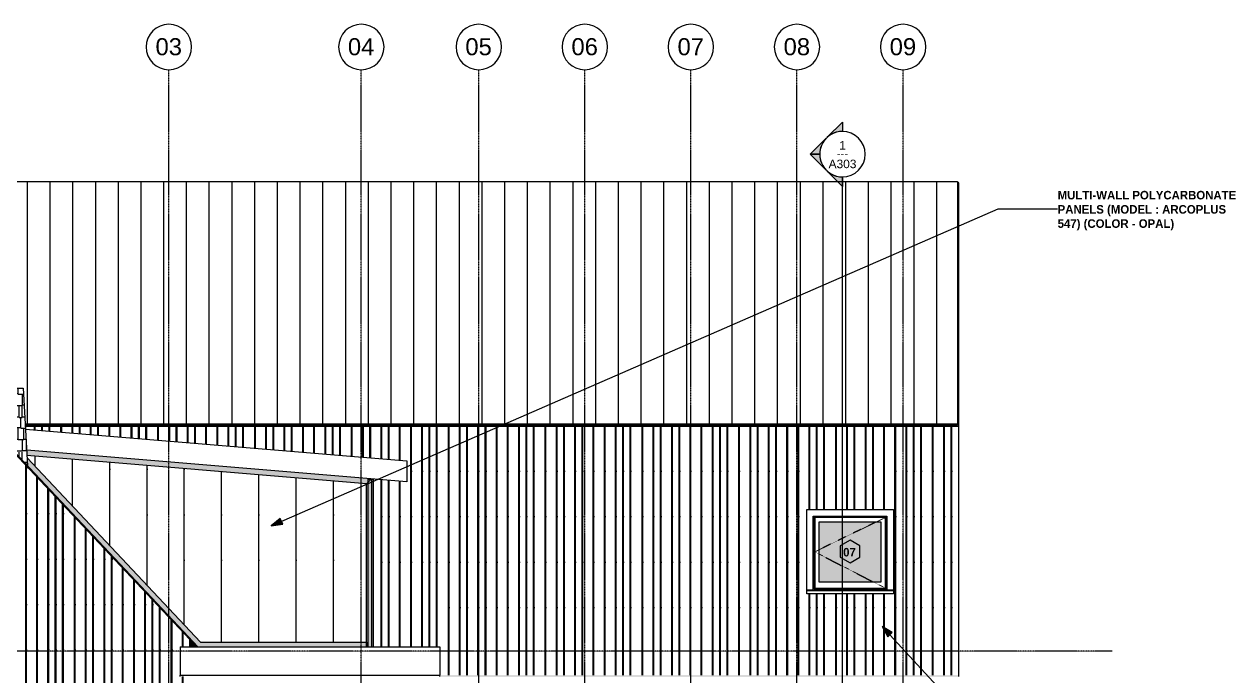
# Model space of a CAD drawing. Header units: inches. Extents: x -3219 to -1869, y -243 to 478.
# Drawn here: x -2510 to -1870, y 134 to 478 of the extents above; entities that cross this region are included whole.
import ezdxf

# ---------------------------------------------------------------- set-up
doc = ezdxf.new("R2010")
doc.units = ezdxf.units.IN
doc.header["$MEASUREMENT"] = 0
doc.linetypes.add('Dash 1_16_', pattern=[0.12499999999999999, 0.06249999999999999, -0.06249999999999999])
doc.linetypes.add('Grid Line 1_2_', pattern=[0.8749999999999999, 0.4999999999999999, -0.125, 0.125, -0.125])
for name, color, linetype, lineweight in [('A-CLNG', 13, 'Continuous', 18), ('A-FLOR-HRAL', 11, 'Continuous', 9), ('A-FLOR-LEVL-1', 51, 'Grid Line 1_2_', 9), ('A-GLAZ', 151, 'Continuous', 18), ('A-GLAZ-1', 151, 'Dash 1_16_', 9), ('A-GLAZ-2', 151, 'Continuous', 9), ('A-GLAZ-CWMG', 51, 'Continuous', 9), ('A-GLAZ-IDEN', 152, 'Continuous', 9), ('A-ROOF', 132, 'Continuous', 18), ('A-ROOF-PATT-1', 132, 'Continuous', 9), ('A-WALL', 113, 'Continuous', 18), ('A-WALL-PATT-1', 111, 'Continuous', 9), ('G-ANNO-SYMB', 111, 'Continuous', 9), ('G-ANNO-TEXT', 231, 'Continuous', 9), ('I-WALL', 2, 'Continuous', 18), ('S-GRID-1', 1, 'Grid Line 1_2_', 9), ('S-GRID-IDEN', 1, 'Continuous', 9)]:
    doc.layers.add(name, color=color, linetype=linetype, lineweight=lineweight)
doc.styles.add('Arial', font='arial.ttf', dxfattribs={"height": 8.999999999999993})
doc.styles.add('Arial_1', font='arial.ttf', dxfattribs={"height": 4.499999999999996})
doc.styles.add('Century Gothic', font='ufonts.com_century-gothic.ttf', dxfattribs={"height": 4.499999999999996})
doc.styles.add('Century Gothic_B', font='GOTHICB.TTF', dxfattribs={"height": 4.499999999999996})

# ---------------------------------------------------------------- blocks, each defined once
blk = doc.blocks.new('Railing - Railing-1114575-BUILDING ELEVATION - WEST')
at = {"layer": 'A-FLOR-HRAL'}
for points in [[(-2422.33668384768, 153.1562499999999), (-2422.166956573946, 153.1600612484376), (-2422.25153433485, 153.2499999999999), (-2422.33668384768, 153.2374398816048), (-2422.33668384768, 153.1600780578704)], [(-2422.33668384768, 153.0624999999999), (-2422.089218342739, 153.07739555253), (-2422.163372503081, 153.1562499999999), (-2422.33668384768, 153.1524219421295), (-2422.33668384768, 153.0630039733795)], [(-2419.342193886467, 150.1562499999999), (-2419.430355718236, 150.2499999999999), (-2422.33668384768, 150.2374398816048), (-2422.33668384768, 150.1562499999999), (-2419.724165144311, 150.1562499999999)], [(-2419.724165144311, 150.0625), (-2419.267878385129, 150.0772239848795), (-2419.342193886467, 150.1562499999999), (-2422.33668384768, 150.1524219421295), (-2422.33668384768, 150.0625)]]:
    blk.add_hatch(color=256, dxfattribs=at).paths.add_polyline_path(points, flags=0)
for p, q in [((-2422.25153433485, 153.2499999999999), (-2422.33668384768, 153.2499999999999)), ((-2422.33668384768, 153.0624999999999), (-2422.075210671312, 153.0624999999999)), ((-2419.430355718236, 150.2499999999999), (-2422.33668384768, 150.2499999999999)), ((-2422.33668384768, 150.0625), (-2419.254032054697, 150.0625))]:
    blk.add_line(p, q, dxfattribs=at)
blk = doc.blocks.new('Walls 1 - Walls 1-1121987-BUILDING ELEVATION - WEST')
at = {"layer": 'A-WALL-PATT-1'}
h = blk.add_hatch(dxfattribs=at)
h.set_pattern_fill('FP_8', color=256, style=0, pattern_type=2)
h.set_pattern_definition([(0, (-2538.337, 151), (12.75, 6), [3, -2.5, 3.5, -1.5, -6.5]), (0, (-2538.337, 151), (12.75, 6), [-10.5, 4.5, -2]), (0, (-2535.337, 151.25), (12.75, 6), [2.5, -9.5, 2, -3]), (0, (-2529.337, 150.625), (12.75, 6), [1.5, -15.5]), (90, (-2538.337, 151), (-4.25, 6), [5.75, -18.25]), (90, (-2535.337, 151), (-4.25, 6), [5.625, -18.375]), (90, (-2532.837, 151), (-4.25, 6), [5.25, -18.75]), (90, (-2529.337, 150.625), (-4.25, 6), [5.75, -18.25]), (90, (-2527.837, 150.625), (-4.25, 6), [5.75, -18.25]), (90, (-2523.337, 151), (-4.25, 6), [5.5, -18.5])])
h.paths.add_polyline_path([(-2507.939870554211, 245.107360717528), (-2510.211683847682, 286.0000000000002), (-2542.256589847803, 286.0000000000002), (-2542.256589847803, 250.4617309669247), (-2527.617933847782, 266.0153029669469), (-2512.512193514933, 249.9654538632954)], flags=0)
at = {"layer": 'A-WALL'}
for p, q in [((-2542.256589847802, 286.0000000000001), (-2510.211683847681, 286.0000000000001)), ((-2542.256589847802, 286.0000000000001), (-2542.256589847802, 250.4617309669246)), ((-2510.211683847681, 286.0000000000001), (-2507.939870554211, 245.1073607175277))]:
    blk.add_line(p, q, dxfattribs=at)
blk = doc.blocks.new('Rectangular Mullion - Profile_Polycarbonate_Lower-2020522-BUILDING ELEVATION - WEST')
at = {"layer": 'A-GLAZ-CWMG'}
blk.add_hatch(color=256, dxfattribs=at).paths.add_polyline_path([(-2392.481193273431, 149.6249999999999), (-2329.08668384768, 149.6249999999999), (-2329.08668384768, 152.1249999999999), (-2416.650625383913, 152.1249999999998), (-2417.730807010363, 149.6249999999999), (-2401.562183897057, 149.6249999999999)], flags=0)
for p, q in [((-2416.650625383913, 152.1249999999997), (-2329.08668384768, 152.1249999999997)), ((-2329.08668384768, 152.1249999999997), (-2329.08668384768, 149.6249999999997))]:
    blk.add_line(p, q, dxfattribs=at)
blk = doc.blocks.new('Rectangular Mullion - Profile_Polycarbonate_right-2020525-BUILDING ELEVATION - WEST')
at = {"layer": 'A-GLAZ-CWMG'}
h = blk.add_hatch(color=256, dxfattribs=at)
h.paths.add_polyline_path([(-2328.086683847748, 149.6249999999999), (-2328.086683847748, 236.5935045602405), (-2329.08668384768, 235.6733716787371), (-2329.08668384768, 149.6249999999999)], flags=0)
h.paths.add_polyline_path([(-2326.39918384768, 238.0984028018149), (-2326.33668384768, 238.0984028018149), (-2326.33668384768, 238.203737103044), (-2326.451161118669, 238.0984028018149)], flags=0)
for p, q in [((-2326.33668384768, 238.2037371030436), (-2329.08668384768, 235.6733716787371)), ((-2326.33668384768, 238.2037371030436), (-2326.33668384768, 149.6249999999998)), ((-2329.08668384768, 149.6249999999998), (-2329.08668384768, 235.6733716787371))]:
    blk.add_line(p, q, dxfattribs=at)
blk = doc.blocks.new('Rectangular Mullion - Profile_Polycarbonate_Upper and left-2000656-BUILDING ELEVATION - WEST')
at = {"layer": 'A-GLAZ-CWMG'}
blk.add_hatch(color=256, dxfattribs=at).paths.add_polyline_path([(-2327.415449477339, 149.6249999999999), (-2325.586683847749, 149.6333163197475), (-2325.586683847749, 238.098402801815), (-2326.451161118669, 238.098402801815), (-2328.086683847748, 236.5935045602406), (-2328.086683847748, 149.6249999999999), (-2327.573400518443, 149.6249999999999)], flags=0)
for p, q in [((-2328.086683847748, 238.0984028018148), (-2325.586683847748, 238.0984028018148)), ((-2328.086683847748, 149.6249999999998), (-2328.086683847748, 238.0984028018148)), ((-2325.586683847748, 238.0984028018148), (-2325.586683847748, 149.6249999999998))]:
    blk.add_line(p, q, dxfattribs=at)
blk = doc.blocks.new('Rectangular Mullion - Profile_Polycarbonate_Upper and left-2020523-BUILDING ELEVATION - WEST')
at = {"layer": 'A-GLAZ-CWMG'}
blk.add_hatch(color=256, dxfattribs=at).paths.add_polyline_path([(-2329.08668384768, 235.6733716787371), (-2326.33668384768, 238.2037371030439), (-2508.399218011572, 253.3756149500351), (-2508.245197615797, 250.6032478260805), (-2340.888568939362, 236.6568621030441)], flags=0)
for q in [(-2508.245197615797, 250.6032478260803), (-2326.33668384768, 238.2037371030436)]:
    blk.add_line((-2329.08668384768, 235.673371678737), q, dxfattribs=at)
blk = doc.blocks.new('Rectangular Mullion - Profile_Polycarbonate_Lower-2020524-BUILDING ELEVATION - WEST')
at = {"layer": 'A-GLAZ-CWMG'}
blk.add_hatch(color=256, dxfattribs=at).paths.add_polyline_path([(-2417.988291220582, 149.625), (-2417.730807010363, 149.625), (-2416.650625383913, 152.1249999999999), (-2508.176768695962, 249.3715272690516), (-2507.93987055421, 245.1073607175282), (-2418.074119290655, 149.6249999999999)], flags=0)
for p, q in [((-2508.176768695962, 249.3715272690512), (-2416.650625383913, 152.1249999999997)), ((-2418.074119290655, 149.6249999999998), (-2425.649183847681, 157.6735060918403))]:
    blk.add_line(p, q, dxfattribs=at)
blk = doc.blocks.new('Window-Casement-Andersen-A_Series - 3_-3 1_4_ x 3_-3 1_4_-2095458-BUILDING ELEVATION - WEST')
at = {"layer": 'A-GLAZ'}
blk.add_hatch(color=256, dxfattribs=at).paths.add_polyline_path([(-2089.479174360954, 183.6757812500004), (-2057.461683847684, 183.6757812500004), (-2057.461683847684, 215.5000000000016), (-2090.086683847684, 215.5000000000016), (-2090.086683847684, 183.6757812500004)], flags=0)
at = {"layer": 'A-GLAZ-1'}
for p, q in [((-2055.117933847684, 217.8296020862237), (-2092.416285933906, 199.7085510431121)), ((-2092.416285933906, 199.7085510431121), (-2055.117933847684, 180.5443979137783))]:
    blk.add_line(p, q, dxfattribs=at)
at = {"layer": 'A-GLAZ-2'}
for p, q in [((-2093.149183847684, 218.5625000000015), (-2054.399183847684, 218.5625000000015)), ((-2093.149183847684, 179.5625000000013), (-2093.149183847684, 218.5625000000015)), ((-2093.149183847684, 179.4301903449631), (-2093.149183847684, 218.5625000000013)), ((-2093.149183847684, 218.5625000000013), (-2054.399183847684, 218.5625000000013)), ((-2092.774183847684, 218.1875000000015), (-2054.774183847684, 218.1875000000015)), ((-2092.774183847684, 180.1875000000005), (-2092.774183847684, 218.1875000000015)), ((-2055.117933847684, 217.8296020862237), (-2092.416285933906, 217.8296020862237)), ((-2092.416285933906, 217.8296020862237), (-2092.416285933906, 180.5443979137783)), ((-2055.117933847684, 180.5443979137783), (-2055.117933847684, 217.8296020862237)), ((-2054.774183847684, 218.1875000000015), (-2054.774183847684, 180.1875000000005)), ((-2054.399183847684, 218.5625000000015), (-2054.399183847684, 179.5625000000013)), ((-2054.399183847684, 218.5625000000013), (-2054.399183847684, 179.4301903449631)), ((-2090.086683847684, 183.6757812500003), (-2090.086683847684, 215.5000000000014)), ((-2090.086683847684, 215.5000000000014), (-2057.461683847684, 215.5000000000014)), ((-2057.461683847684, 215.5000000000014), (-2057.461683847684, 183.6757812500003)), ((-2093.149183847684, 179.4301903449631), (-2096.649183847684, 179.4301903449631)), ((-2096.649183847684, 179.3750000000013), (-2096.649183847684, 179.4080613088842)), ((-2096.649183847684, 177.6250000000001), (-2096.649183847684, 179.3750000000013)), ((-2096.649183847684, 179.3750000000013), (-2050.899183847684, 179.3750000000013)), ((-2054.399183847684, 179.5625000000013), (-2093.149183847684, 179.5625000000013)), ((-2054.774183847684, 180.1875000000005), (-2092.774183847684, 180.1875000000005)), ((-2092.416285933906, 180.5443979137783), (-2055.117933847684, 180.5443979137783)), ((-2057.461683847684, 183.6757812500003), (-2090.086683847684, 183.6757812500003)), ((-2050.899183847684, 179.4301903449631), (-2054.399183847684, 179.4301903449631)), ((-2050.899183847684, 179.4080613088842), (-2050.899183847684, 179.3750000000013)), ((-2050.899183847684, 179.3750000000013), (-2050.899183847684, 177.6250000000001)), ((-2050.899183847684, 177.6250000000001), (-2096.649183847684, 177.6250000000001))]:
    blk.add_line(p, q, dxfattribs=at)
blk = doc.blocks.new('Rectangular Mullion - Stud - Vertical-1967733-BUILDING ELEVATION - WEST')
at = {"layer": 'A-GLAZ-CWMG'}
blk.add_line((-2422.336683847679, 153.3405467441818), (-2418.842610173107, 149.6249999999998), dxfattribs=at)
blk = doc.blocks.new('Grid - Grid Head - Circle-50561-BUILDING ELEVATION - WEST')
at = {"layer": 'S-GRID-IDEN'}
for start, end in [(0, 180), (180, 359.9999999999991)]:
    blk.add_arc((-2527.617933847781, 466.144851089382), 12, start, end, dxfattribs=at)
blk = doc.blocks.new('Section - Section Head - Filled-22785-BUILDING ELEVATION - WEST')
at = {"layer": 'G-ANNO-SYMB'}
h = blk.add_hatch(color=256, dxfattribs=at)
edge = h.paths.add_edge_path(flags=0)
edge.add_line((-2792.746510440414, -216.7579785171439), (-2800.798738118733, -208.7057508388254))
edge.add_line((-2800.798738118733, -208.7057508388254), (-2800.798738118733, -213.6606957918207))
edge.add_arc((-2800.798738118733, -225.6763135873026), 12.01561779548195, 47.92160497537708, 90.0000000000004, ccw=False)
h = blk.add_hatch(color=256, dxfattribs=at)
edge = h.paths.add_edge_path(flags=0)
edge.add_arc((-2800.798738118733, -225.6763135873026), 11.99999999999997, -2.2737367544323206e-13, 45.000000000000114, ccw=False)
edge.add_line((-2788.798738118733, -225.6763135873026), (-2783.828175370255, -225.6763135873026))
edge.add_line((-2783.828175370255, -225.6763135873026), (-2792.313456744494, -217.191032213064))
h = blk.add_hatch(color=256, dxfattribs=at)
edge = h.paths.add_edge_path(flags=0)
edge.add_line((-2792.313456744494, -234.1615949615411), (-2783.828175370255, -225.6763135873026))
edge.add_line((-2783.828175370255, -225.6763135873026), (-2788.798738118733, -225.6763135873026))
edge.add_arc((-2800.798738118733, -225.6763135873025), 12.0000000000001, 314.99999999999983, 359.9999999999996, ccw=False)
h = blk.add_hatch(color=256, dxfattribs=at)
edge = h.paths.add_edge_path(flags=0)
edge.add_arc((-2800.798738118733, -225.6763135873027), 12.01561779548175, 269.9999999999998, 312.07839502462355, ccw=False)
edge.add_line((-2800.798738118733, -237.6919313827844), (-2800.798738118733, -242.6468763357797))
edge.add_line((-2800.798738118733, -242.6468763357797), (-2792.746510440414, -234.5946486574612))
for p, q in [((-2800.798738118733, -213.6606957918207), (-2800.798738118733, -208.7057508388254)), ((-2800.798738118733, -208.7057508388254), (-2792.746510440414, -216.7579785171439)), ((-2792.313456744494, -217.191032213064), (-2783.828175370255, -225.6763135873026)), ((-2783.828175370255, -225.6763135873026), (-2792.313456744494, -234.1615949615411)), ((-2788.798738118733, -225.6763135873026), (-2783.828175370255, -225.6763135873026)), ((-2783.828175370255, -225.6763135873026), (-2788.798738118733, -225.6763135873026)), ((-2792.746510440414, -234.5946486574612), (-2800.798738118733, -242.6468763357797)), ((-2800.798738118733, -242.6468763357797), (-2800.798738118733, -237.6919313827844))]:
    blk.add_line(p, q, dxfattribs=at)
for centre, radius, start, end in [((-2800.798738118733, -225.6919313827844), 12.00000000000004, 90.0000000000002, 269.9999999999998), ((-2800.798738118733, -225.6763135873026), 12.01561779548195, 47.92160497537668, 90), ((-2800.798738118733, -225.6919313827844), 12, 269.9999999999996, 90), ((-2800.798738118733, -225.6763135873026), 11.99999999999997, 359.9999999999995, 44.99999999999971), ((-2800.798738118733, -225.6763135873025), 12.0000000000001, 314.9999999999995, 359.9999999999992), ((-2800.798738118733, -225.6763135873027), 12.01561779548175, 269.9999999999994, 312.0783950246232)]:
    blk.add_arc(centre, radius, start, end, dxfattribs=at)
blk = doc.blocks.new('Window Tag - ONE-1713238-BUILDING ELEVATION - WEST')
at = {"layer": 'A-GLAZ-IDEN'}
for p, q in [((-2073.774183847682, 205.8437500000003), (-2078.916050265222, 202.8159962441991)), ((-2068.638442965538, 202.8183930783894), (-2073.774183847682, 205.8437500000003)), ((-2078.916050265222, 202.8159962441991), (-2078.916050265222, 196.8727153456596)), ((-2068.638442965538, 196.8488320502684), (-2068.638442965538, 202.8183930783894)), ((-2078.916050265222, 196.8727153456596), (-2073.774183847682, 193.8437500000003)), ((-2073.774183847682, 193.8437500000003), (-2068.638442965538, 196.8488320502684))]:
    blk.add_line(p, q, dxfattribs=at)

msp = doc.modelspace()

# ---------------------------------------------------------------- hatches: boundary and pattern name
at = {"layer": 'A-CLNG'}
msp.add_hatch(color=256, dxfattribs=at).paths.add_polyline_path([(-2044.961683847673, 133.8749999999999), (-2016.336683847681, 133.8749999999999), (-2016.336683847681, 134.6249999999999), (-2290.33668384768, 134.6249999999999), (-2290.33668384768, 133.8749999999999), (-2048.336683847685, 133.8749999999999)], flags=0)
at = {"layer": 'A-ROOF-PATT-1'}
h = msp.add_hatch(dxfattribs=at)
h.set_pattern_fill('FP_20', color=256, style=0, pattern_type=2)
h.set_pattern_definition([(90, (0, -4103.64), (-12, 7.347880794884119e-16), [])])
h.paths.add_polyline_path([(-2274.428315166288, 267.3514354326579), (-2017.08668384768, 267.3514354326579), (-2017.08668384768, 395.070185432658), (-2716.58668384768, 395.070185432658), (-2716.58668384768, 267.3514354326579), (-2542.256589847803, 267.3514354326579), (-2542.256589847803, 286.0000000000002), (-2510.211683847682, 286.0000000000002), (-2509.175652482829, 267.3514354326579), (-2495.211683847682, 267.3514354326579)], flags=0)
at = {"layer": 'A-WALL-PATT-1'}
h = msp.add_hatch(dxfattribs=at)
h.set_pattern_fill('FP_9', color=256, style=0, pattern_type=2)
h.set_pattern_definition([(90, (-2421.962, 3.875), (-51.125, 3.130503380320422e-15), [24, 0, 0, 0]), (90, (-2416.462, 3.875), (-51.125, 3.130503380320422e-15), [24, 0, 0, 0]), (90, (-2416.087, 3.875), (-51.125, 3.130503380320422e-15), [24, 0, 0, 0]), (90, (-2412.587, 3.875), (-51.125, 3.130503380320422e-15), [24, 0, 0, 0]), (90, (-2412.212, 3.875), (-51.125, 3.130503380320422e-15), [24, 0, 0, 0]), (90, (-2406.712, 3.875), (-51.125, 3.130503380320422e-15), [24, 0, 0, 0]), (90, (-2406.337, 3.875), (-51.125, 3.130503380320422e-15), [24, 0, 0, 0]), (90, (-2394.962, 3.875), (-51.125, 3.130503380320422e-15), [24, 0, 0, 0]), (90, (-2394.587, 3.875), (-51.125, 3.130503380320422e-15), [24, 0, 0, 0]), (90, (-2391.087, 3.875), (-51.125, 3.130503380320422e-15), [24, 0, 0, 0]), (90, (-2390.712, 3.875), (-51.125, 3.130503380320422e-15), [24, 0, 0, 0]), (90, (-2387.212, 3.875), (-51.125, 3.130503380320422e-15), [24, 0, 0, 0]), (90, (-2386.837, 3.875), (-51.125, 3.130503380320422e-15), [24, 0, 0, 0]), (90, (-2380.962, 3.875), (-51.125, 3.130503380320422e-15), [24, 0, 0, 0]), (90, (-2380.587, 3.875), (-51.125, 3.130503380320422e-15), [24, 0, 0, 0]), (90, (-2375.087, 3.875), (-51.125, 3.130503380320422e-15), [24, 0, 0, 0]), (90, (-2374.712, 3.875), (-51.125, 3.130503380320422e-15), [24, 0, 0, 0]), (90, (-2371.212, 3.875), (-51.125, 3.130503380320422e-15), [24, 0, 0, 0]), (90, (-2400.837, 3.875), (-51.125, 3.130503380320422e-15), [24, 0, 0, 0]), (90, (-2400.462, 3.875), (-51.125, 3.130503380320422e-15), [24, 0, 0, 0])])
h.paths.add_polyline_path([(-2631.836683847734, 4.249999999999971), (-2422.33668384768, 4.249999999999971), (-2422.33668384768, 133.8749999999999), (-2427.33668384768, 133.8749999999999), (-2427.33668384768, 149.6249999999999), (-2422.33668384768, 149.6249999999999), (-2422.33668384768, 153.4244362462188), (-2527.617933847782, 265.2857643713265), (-2631.836683847734, 154.5533424963774), (-2631.836683847734, 10.24690707641258)], flags=0)
h.paths.add_polyline_path([(-2538.399183847682, 121.3750000000065), (-2584.149183847682, 121.3750000000066), (-2584.149183847682, 165.8125000000068), (-2538.399183847682, 165.8125000000067), (-2538.399183847682, 123.1250000000067)], flags=0)
h = msp.add_hatch(dxfattribs=at)
h.set_pattern_fill('FP_2', color=256, style=0, pattern_type=2)
h.set_pattern_definition([(90, (-2020.087, 122.25), (-51.125, 3.130503380320422e-15), [24, 0, 0, 0]), (90, (-2014.587, 122.25), (-51.125, 3.130503380320422e-15), [24, 0, 0, 0]), (90, (-2014.212, 122.25), (-51.125, 3.130503380320422e-15), [24, 0, 0, 0]), (90, (-2010.712, 122.25), (-51.125, 3.130503380320422e-15), [24, 0, 0, 0]), (90, (-2010.337, 122.25), (-51.125, 3.130503380320422e-15), [24, 0, 0, 0]), (90, (-2004.837, 122.25), (-51.125, 3.130503380320422e-15), [24, 0, 0, 0]), (90, (-2004.462, 122.25), (-51.125, 3.130503380320422e-15), [24, 0, 0, 0]), (90, (-1993.087, 122.25), (-51.125, 3.130503380320422e-15), [24, 0, 0, 0]), (90, (-1992.712, 122.25), (-51.125, 3.130503380320422e-15), [24, 0, 0, 0]), (90, (-1989.212, 122.25), (-51.125, 3.130503380320422e-15), [24, 0, 0, 0]), (90, (-1988.837, 122.25), (-51.125, 3.130503380320422e-15), [24, 0, 0, 0]), (90, (-1985.337, 122.25), (-51.125, 3.130503380320422e-15), [24, 0, 0, 0]), (90, (-1984.962, 122.25), (-51.125, 3.130503380320422e-15), [24, 0, 0, 0]), (90, (-1979.087, 122.25), (-51.125, 3.130503380320422e-15), [24, 0, 0, 0]), (90, (-1978.712, 122.25), (-51.125, 3.130503380320422e-15), [24, 0, 0, 0]), (90, (-1973.212, 122.25), (-51.125, 3.130503380320422e-15), [24, 0, 0, 0]), (90, (-1972.837, 122.25), (-51.125, 3.130503380320422e-15), [24, 0, 0, 0]), (90, (-1969.337, 122.25), (-51.125, 3.130503380320422e-15), [24, 0, 0, 0]), (90, (-1998.962, 122.25), (-51.125, 3.130503380320422e-15), [24, 0, 0, 0]), (90, (-1998.587, 122.25), (-51.125, 3.130503380320422e-15), [24, 0, 0, 0])])
h.paths.add_polyline_path([(-2290.33668384768, 134.6249999999999), (-2016.336683847681, 134.6249999999999), (-2016.336683847681, 265.8943286515071), (-2509.094702106099, 265.8943286515071), (-2509.015299594673, 264.4650834458531), (-2307.774183847682, 247.6949904669371), (-2307.774183847682, 236.6568621030441), (-2326.33668384768, 238.203737103044), (-2326.33668384768, 238.098402801815), (-2325.586683847749, 238.098402801815), (-2325.586683847749, 149.6249999999999), (-2290.33668384768, 149.6249999999999), (-2290.33668384768, 142.0922895100029)], flags=0)
h.paths.add_polyline_path([(-2050.899183847684, 177.6250000000014), (-2096.649183847684, 177.6250000000014), (-2096.649183847684, 222.0625000000016), (-2050.899183847684, 222.0625000000016), (-2050.899183847684, 179.3750000000014)], flags=0)
h = msp.add_hatch(dxfattribs=at)
h.set_pattern_fill('FP_10', color=256, style=0, pattern_type=2)
h.set_pattern_definition([(90, (-2307.114, 147.25), (-19.685, 1.205358612060782e-15), [24, 0, 0, 0])])
h.paths.add_polyline_path([(-2416.650625383914, 152.1249999999998), (-2329.08668384768, 152.1249999999999), (-2329.08668384768, 235.6733716787372), (-2508.245197615797, 250.6032478260805), (-2508.176768695962, 249.3715272690514), (-2416.677629924575, 152.1536923244525)], flags=0)
at = {"layer": 'G-ANNO-TEXT'}
for points in [[(-2379.405358373144, 213.3682921774384), (-2373.262772385174, 214.2920459814757), (-2374.54759976465, 217.2395794325623)], [(-2056.757545735015, 160.3907105873621), (-2053.879166225534, 154.8862019708297), (-2051.512541649806, 157.0628560448354)]]:
    msp.add_hatch(color=256, dxfattribs=at).paths.add_polyline_path(points, flags=0)
at = {"layer": 'I-WALL'}
h = msp.add_hatch(color=256, dxfattribs=at)
h.paths.add_polyline_path([(-2422.33668384768, 149.6249999999999), (-2418.842610173108, 149.6249999999999), (-2419.254032054698, 150.0625), (-2422.33668384768, 150.0625)], flags=0)
h.paths.add_polyline_path([(-2419.430355718236, 150.2499999999999), (-2422.075210671311, 153.0624999999999), (-2422.33668384768, 153.0624999999999), (-2422.33668384768, 150.2499999999999), (-2419.724165144311, 150.2499999999999)], flags=0)
h.paths.add_polyline_path([(-2422.33668384768, 153.2499999999999), (-2422.25153433485, 153.2499999999999), (-2422.33668384768, 153.3405467441819)], flags=0)

# ---------------------------------------------------------------- linework, layer by layer
at = {"layer": 'A-CLNG'}
for p, q in [((-2427.33668384768, 134.6249999999998), (-2290.33668384768, 134.6249999999998)), ((-2427.33668384768, 133.8749999999998), (-2427.33668384768, 134.6249999999998)), ((-2290.33668384768, 133.8749999999998), (-2290.33668384768, 134.6249999999998)), ((-2016.33668384768, 133.8749999999998), (-2016.33668384768, 134.6249999999998))]:
    msp.add_line(p, q, dxfattribs=at)
at = {"layer": 'A-FLOR-LEVL-1'}
msp.add_line((-1935.479173867062, 147.2499999999003), (-3194.570245953733, 147.2499999998918), dxfattribs=at)
at = {"layer": 'A-ROOF'}
for p, q in [((-2716.58668384768, 395.0701854326563), (-2017.086683847681, 395.0701854326563)), ((-2017.086683847681, 395.0701854326576), (-2017.086683847681, 266.6443286515067)), ((-2527.617933847781, 266.015302966947), (-2425.649183847681, 157.6735060918402)), ((-2509.175652482829, 267.3514354326577), (-2017.086683847681, 267.3514354326577)), ((-2509.015299594673, 264.4650834458529), (-2307.774183847682, 247.6949904669369)), ((-2307.774183847682, 236.6568621030439), (-2508.399218011572, 253.3756149500348)), ((-2307.774183847682, 247.6949904669369), (-2307.774183847682, 236.6568621030439)), ((-2425.64918384768, 157.6735060918388), (-2425.64918384768, 156.9439674962182)), ((-2427.33668384768, 149.6249999999998), (-2290.336683847681, 149.6249999999998)), ((-2427.33668384768, 149.6249999999998), (-2427.33668384768, 134.6249999999998)), ((-2290.336683847681, 149.6249999999998), (-2290.33668384768, 134.6249999999998))]:
    msp.add_line(p, q, dxfattribs=at)
at = {"layer": 'G-ANNO-SYMB'}
msp.add_line((-2077.798738118734, -213.6763135873028), (-2077.798738118734, 397.5436436282829), dxfattribs=at)
at = {"layer": 'G-ANNO-TEXT'}
for p, q in [((-2379.405358373144, 213.3682921774384), (-1995.545628685588, 380.6924290414726)), ((-1995.545628685588, 380.6924290414726), (-1964.169818437302, 380.6924290414726)), ((-2374.54759976465, 217.2395794325623), (-2379.405358373144, 213.3682921774384)), ((-2379.405358373144, 213.3682921774384), (-2373.262772385174, 214.2920459814757)), ((-2373.262772385174, 214.2920459814757), (-2374.54759976465, 217.2395794325623)), ((-2056.757545735015, 160.3907105873621), (-2053.879166225534, 154.8862019708297)), ((-2051.512541649806, 157.0628560448354), (-2056.757545735015, 160.3907105873621)), ((-2056.757545735015, 160.3907105873621), (-2018.173632947042, 118.4393333233895)), ((-2053.879166225534, 154.8862019708297), (-2051.512541649806, 157.0628560448354))]:
    msp.add_line(p, q, dxfattribs=at)
at = {"layer": 'I-WALL'}
for p, q in [((-2016.336683847681, 394.3630786514593), (-2017.08668384768, 394.3630786514593)), ((-2016.336683847681, 134.6249999999998), (-2016.336683847681, 394.3630786514593)), ((-2422.33668384768, 153.4244362462188), (-2527.617933847781, 265.2857643713263)), ((-2017.086683847681, 266.6443286515067), (-2509.136368772765, 266.6443286515067)), ((-2016.336683847681, 265.8943286515068), (-2509.094702106098, 265.8943286515068)), ((-2096.649183847684, 179.4080613088843), (-2096.649183847684, 222.0625000000014)), ((-2096.649183847684, 222.0625000000014), (-2050.899183847684, 222.0625000000014)), ((-2050.899183847684, 222.0625000000014), (-2050.899183847684, 179.4080613088843)), ((-2422.33668384768, 149.6249999999998), (-2422.33668384768, 153.4244362462188))]:
    msp.add_line(p, q, dxfattribs=at)
at = {"layer": 'S-GRID-1'}
for p, q in [((-2433.336683847681, -165.07357144496), (-2433.336683847681, 454.1448510893824)), ((-2331.774183847681, -165.07357144496), (-2331.774183847681, 454.1448510893824)), ((-2269.774183847681, -165.0735714449602), (-2269.774183847681, 454.1448510893824)), ((-2213.774183847682, -165.0735714449604), (-2213.774183847682, 454.1448510893824)), ((-2157.774183847682, -165.0735714449606), (-2157.774183847682, 454.1448510893824)), ((-2101.774183847682, -165.0735714449607), (-2101.774183847682, 454.1448510893824)), ((-2045.774183847682, -165.0735714449609), (-2045.774183847682, 454.1448510893824))]:
    msp.add_line(p, q, dxfattribs=at)

# ---------------------------------------------------------------- block references
at = {"layer": 'A-FLOR-HRAL'}
msp.add_blockref('Railing - Railing-1114575-BUILDING ELEVATION - WEST', (0, 0), dxfattribs=at)
at = {"layer": 'A-GLAZ'}
msp.add_blockref('Window-Casement-Andersen-A_Series - 3_-3 1_4_ x 3_-3 1_4_-2095458-BUILDING ELEVATION - WEST', (0, 0), dxfattribs=at)
at = {"layer": 'A-GLAZ-CWMG'}
for name in ['Rectangular Mullion - Profile_Polycarbonate_Upper and left-2020523-BUILDING ELEVATION - WEST', 'Rectangular Mullion - Profile_Polycarbonate_Lower-2020524-BUILDING ELEVATION - WEST', 'Rectangular Mullion - Profile_Polycarbonate_right-2020525-BUILDING ELEVATION - WEST', 'Rectangular Mullion - Profile_Polycarbonate_Upper and left-2000656-BUILDING ELEVATION - WEST', 'Rectangular Mullion - Stud - Vertical-1967733-BUILDING ELEVATION - WEST', 'Rectangular Mullion - Profile_Polycarbonate_Lower-2020522-BUILDING ELEVATION - WEST']:
    msp.add_blockref(name, (0, 0), dxfattribs=at)
at = {"layer": 'A-GLAZ-IDEN'}
msp.add_blockref('Window Tag - ONE-1713238-BUILDING ELEVATION - WEST', (0, 0), dxfattribs=at)
at = {"layer": 'A-WALL'}
msp.add_blockref('Walls 1 - Walls 1-1121987-BUILDING ELEVATION - WEST', (0, 0), dxfattribs=at)
at = {"layer": 'G-ANNO-SYMB', "rotation": 180}
msp.add_blockref('Section - Section Head - Filled-22785-BUILDING ELEVATION - WEST', (-4878.597476237466, 183.8673300409903), dxfattribs=at)
at = {"layer": 'S-GRID-IDEN'}
for p in [(94.28125000010174, 0), (195.8437500001016, 0), (257.8437500001015, 0), (313.8437500001014, 0), (369.8437500001012, 0), (425.8437500001008, 0), (481.843750000101, 0)]:
    msp.add_blockref('Grid - Grid Head - Circle-50561-BUILDING ELEVATION - WEST', p, dxfattribs=at)

# ---------------------------------------------------------------- texts
at = {"layer": 'A-GLAZ-IDEN', "insert": (-2077.41157771542, 201.7693715684595), "char_height": 4.499999999999996, "width": 8.78699999999999, "attachment_point": 1, "style": 'Century Gothic_B'}
msp.add_mtext('07', dxfattribs=at)
at = {"layer": 'G-ANNO-SYMB', "char_height": 4.499999999999996, "attachment_point": 1}
for s, insert, width, style in [('1', (-2079.459226356611, 416.4979618583665), 4.241999999999996, 'Arial_1'), ('---', (-2080.78488189997, 412.2446154016736), 7.726499999999994, 'Century Gothic'), ('A303', (-2085.081273600706, 406.6798397637002), 17.87699999999998, 'Arial_1')]:
    msp.add_mtext(s, dxfattribs=dict(at, insert=insert, width=width, style=style))
at = {"layer": 'G-ANNO-TEXT', "char_height": 4.499999999999996, "attachment_point": 1, "style": 'Century Gothic_B'}
for s, insert, width in [('MULTI-WALL POLYCARBONATE', (-1964.169818437302, 390.1959723485591), 110.5949999999999), ('PANELS (MODEL : ARCOPLUS', (-1964.169818437302, 382.6959723485592), 104.8379999999999), ('547) (COLOR - OPAL)', (-1964.169818437302, 375.1959723485592), 78.32549999999992)]:
    msp.add_mtext(s, dxfattribs=dict(at, insert=insert, width=width))
at = {"layer": 'S-GRID-IDEN', "char_height": 8.999999999999993, "width": 16.96799999999999, "attachment_point": 1, "style": 'Arial'}
for s, insert in [('03', (-2440.40670720863, 470.7888208297113)), ('04', (-2338.84420720863, 470.7888208297113)), ('05', (-2276.84420720863, 470.7888208297113)), ('06', (-2220.84420720863, 470.7888208297113)), ('07', (-2164.84420720863, 470.7888208297113)), ('08', (-2108.844207208631, 470.7888208297113)), ('09', (-2052.844207208631, 470.7888208297113))]:
    msp.add_mtext(s, dxfattribs=dict(at, insert=insert))

doc.saveas('drawing.dxf')
